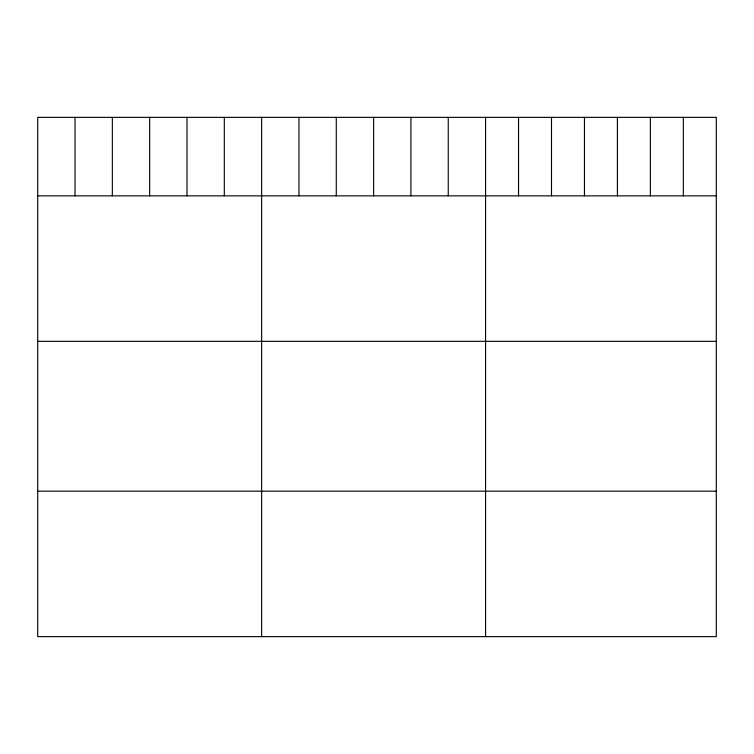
<?xml version="1.0" encoding="UTF-8"?>
<svg xmlns="http://www.w3.org/2000/svg" width="754" height="754" viewBox="0 0 754 754"><rect width="100%" height="100%" fill="white"/><g stroke="black" fill="none" stroke-linecap="round" stroke-linejoin="round"><path stroke-width="1.13" d="M716.3 195.852L716.3 636.64L37.7 636.64L37.7 117.36L716.3 117.36L716.3 195.852L37.7 195.852M37.7 341.317L716.3 341.317M37.7 491.174L716.3 491.174M683.341 117.36L683.341 195.852M650.382 117.36L650.382 195.852M617.422 117.36L617.422 195.852M584.454 117.36L584.454 195.852M551.494 117.36L551.494 195.852M518.535 117.36L518.535 195.852M485.576 117.36L485.576 636.64M448.253 117.36L448.253 195.852M410.93 117.36L410.93 195.852M373.607 117.36L373.607 195.852M336.284 117.36L336.284 195.852M298.961 117.36L298.961 195.852M261.638 117.36L261.638 636.64M224.315 117.36L224.315 195.852M186.992 117.36L186.992 195.852M149.669 117.36L149.669 195.852M112.346 117.36L112.346 195.852M75.023 117.36L75.023 195.852"/></g></svg>
